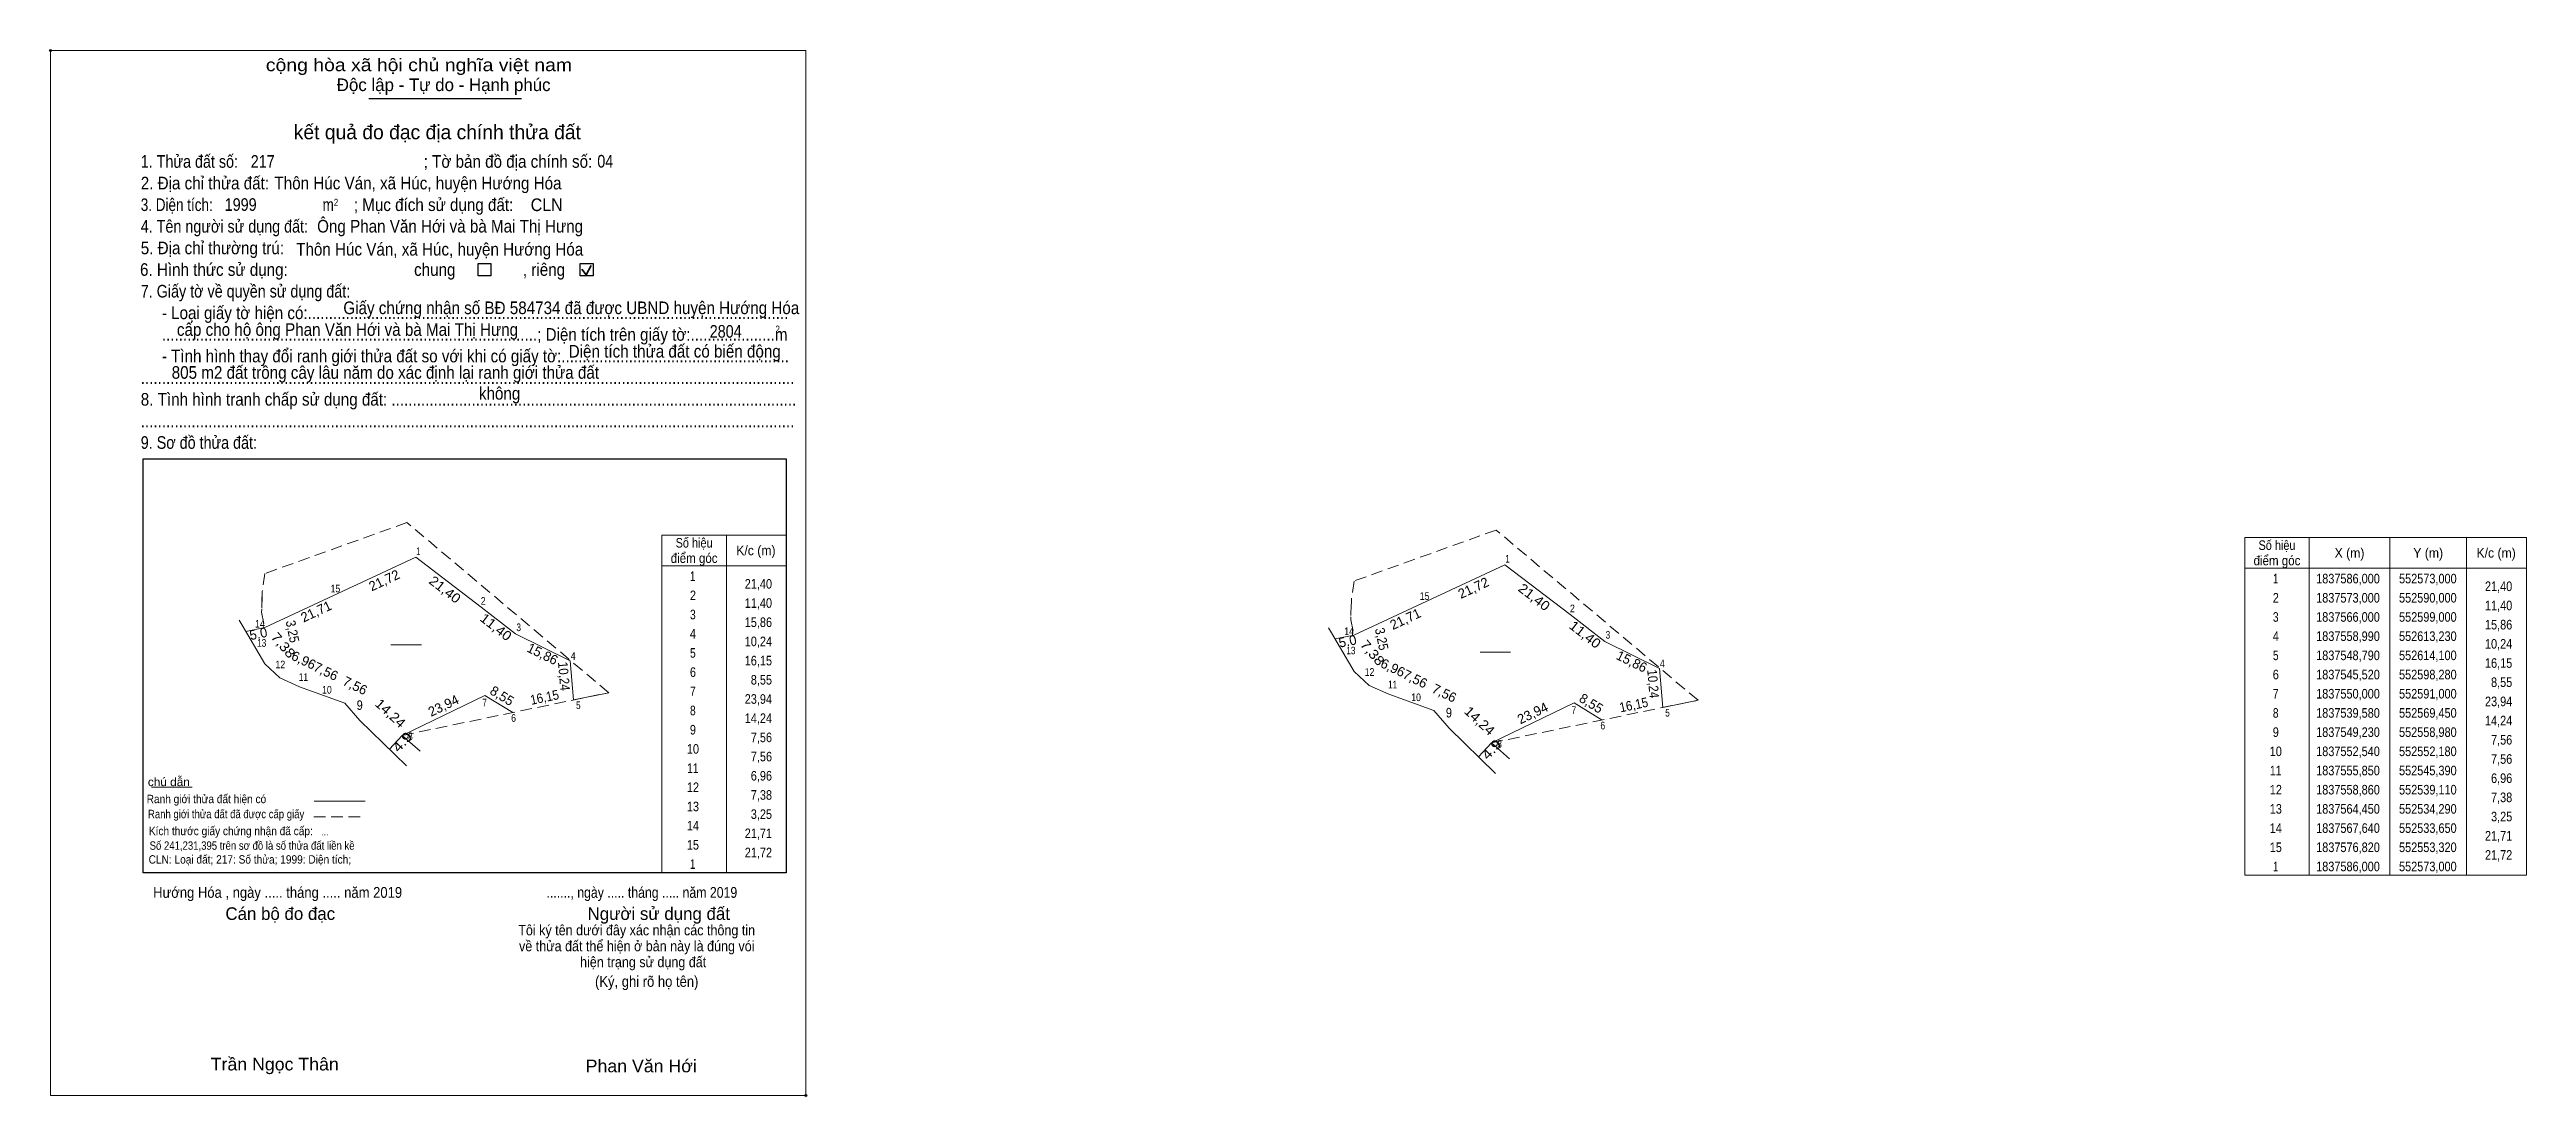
# Model space of a CAD drawing. Header units: centimetres. Extents: x 548039 to 552839, y 1837447 to 1838140.
# Drawn here: x 552194 to 552839, y 1837447 to 1837720 of the extents above.
import ezdxf
from ezdxf.enums import TextEntityAlignment as Align

# ---------------------------------------------------------------- set-up
doc = ezdxf.new("R2010")
doc.units = ezdxf.units.CM
doc.header["$PDMODE"] = 32
doc.header["$PDSIZE"] = 0.5
doc.linetypes.add('MEDIUM_DASHED', pattern=[4.5, 3, -1.5])
for name, color, linetype, lineweight in [('10', 7, 'MEDIUM_DASHED', 13), ('17', 7, 'Continuous', 13), ('2', 7, 'Continuous', 25), ('23', 7, 'Continuous', 13), ('31', 7, 'MEDIUM_DASHED', 13), ('6', 7, 'Continuous', 13), ('63', 7, 'Continuous', 13)]:
    doc.layers.add(name, color=color, linetype=linetype, lineweight=lineweight)

msp = doc.modelspace()

# ---------------------------------------------------------------- linework, layer by layer
at = {"layer": '10'}
for points in [[(552285.65, 1837541.54), (552339.49, 1837552.64), (552286.88, 1837596.99)], [(552569.45, 1837539.58), (552623.29, 1837550.68), (552570.68, 1837595.03)]]:
    msp.add_lwpolyline(points, dxfattribs=at)
at = {"layer": '17'}
msp.add_line((552220.37, 1837528), (552230.93, 1837528), dxfattribs=at)
at = {"layer": '2'}
for p, q in [((552276.93, 1837707.47), (552316.73, 1837707.47)), ((552218.16, 1837613.59), (552385.74, 1837613.59)), ((552385.74, 1837613.59), (552385.74, 1837505.72))]:
    msp.add_line(p, q, dxfattribs=at)
at = {"layer": '2', "lineweight": 35}
for p, q in [((552332.45, 1837662.98), (552333.57, 1837661.52)), ((552333.57, 1837661.52), (552334.93, 1837663.96))]:
    msp.add_line(p, q, dxfattribs=at)
at = {"layer": '2', "lineweight": 13}
msp.add_lwpolyline([(552194.02, 1837719.96), (552390.86, 1837719.96), (552390.86, 1837447.7), (552194.02, 1837447.7)], close=True, dxfattribs=at)
at = {"layer": '2'}
for points in [[(552305.41, 1837664.43), (552308.79, 1837664.43), (552308.79, 1837661.28), (552305.41, 1837661.28)], [(552332.01, 1837664.43), (552335.39, 1837664.43), (552335.39, 1837661.28), (552332.01, 1837661.28)]]:
    msp.add_lwpolyline(points, close=True, dxfattribs=at)
msp.add_lwpolyline([(552385.74, 1837505.72), (552218.16, 1837505.72), (552218.16, 1837613.59)], dxfattribs=at)
for p in [(552194.02, 1837719.96), (552390.86, 1837447.7)]:
    msp.add_point(p, dxfattribs=at)
at = {"layer": '23'}
for p, q in [((552286.76, 1837533.59), (552274.62, 1837545.39)), ((552285.65, 1837541.54), (552290.34, 1837537.4)), ((552570.56, 1837531.63), (552558.42, 1837543.43)), ((552569.45, 1837539.58), (552574.14, 1837535.44))]:
    msp.add_line(p, q, dxfattribs=at)
at = {"layer": '23', "linetype": 'MEDIUM_DASHED'}
for points in [[(552249.88, 1837583.7), (552249.18, 1837578.99), (552249.11, 1837576.42)], [(552533.68, 1837581.74), (552532.98, 1837577.03), (552532.91, 1837574.46)], [(552249.06, 1837574.41), (552249.04, 1837573.62), (552249.85, 1837569.6)], [(552532.86, 1837572.45), (552532.84, 1837571.66), (552533.65, 1837567.64)]]:
    msp.add_lwpolyline(points, dxfattribs=at)
at = {"layer": '23'}
for points in [[(552274.62, 1837545.39), (552270.7, 1837549.94), (552258.9, 1837554.21), (552253.78, 1837556.49), (552249.9, 1837560.16), (552243.99, 1837570.21), (552243.19, 1837571.54)], [(552558.42, 1837543.43), (552554.5, 1837547.98), (552542.7, 1837552.25), (552537.58, 1837554.53), (552533.7, 1837558.2), (552527.79, 1837568.25), (552526.99, 1837569.58)]]:
    msp.add_lwpolyline(points, dxfattribs=at)
at = {"layer": '31'}
for p, q in [((552286.88, 1837596.99), (552249.88, 1837583.7)), ((552570.68, 1837595.03), (552533.68, 1837581.74))]:
    msp.add_line(p, q, dxfattribs=at)
at = {"layer": '6', "linetype": 'MEDIUM_DASHED'}
for p, q in [((552249.14, 1837577.7), (552249.05, 1837574.02)), ((552532.94, 1837575.74), (552532.85, 1837572.06)), ((552262.67, 1837520.32), (552276.08, 1837520.32))]:
    msp.add_line(p, q, dxfattribs=at)
at = {"layer": '6'}
for p, q in [((552244.93, 1837568.61), (552249.85, 1837569.6)), ((552282.72, 1837565.14), (552290.66, 1837565.14)), ((552528.73, 1837566.65), (552533.65, 1837567.64)), ((552566.52, 1837563.18), (552574.46, 1837563.18)), ((552330.3, 1837550.75), (552339.49, 1837552.64)), ((552614.1, 1837548.79), (552623.29, 1837550.68)), ((552282.31, 1837537.92), (552285.65, 1837541.54)), ((552566.11, 1837535.96), (552569.45, 1837539.58)), ((552262.69, 1837524.42), (552276.01, 1837524.42))]:
    msp.add_line(p, q, dxfattribs=at)
for points in [[(552249.85, 1837569.6), (552289.2, 1837587.96), (552306.2, 1837574.96), (552315.2, 1837567.96), (552329.43, 1837560.95), (552330.3, 1837550.75)], [(552533.65, 1837567.64), (552573, 1837586), (552590, 1837573), (552599, 1837566), (552613.23, 1837558.99), (552614.1, 1837548.79)], [(552314.48, 1837547.48), (552307.2, 1837551.96), (552285.65, 1837541.54)], [(552598.28, 1837545.52), (552591, 1837550), (552569.45, 1837539.58)]]:
    msp.add_lwpolyline(points, dxfattribs=at)
at = {"layer": '63'}
for p, q in [((552370.14, 1837593.72), (552370.14, 1837505.72)), ((552370.14, 1837593.72), (552370.14, 1837505.72)), ((552385.74, 1837593.72), (552385.74, 1837505.72)), ((552782.55, 1837593.08), (552782.55, 1837505.08)), ((552803.55, 1837593.08), (552803.55, 1837505.08)), ((552823.55, 1837593.08), (552823.55, 1837505.08)), ((552765.75, 1837585.08), (552839.15, 1837585.08))]:
    msp.add_line(p, q, dxfattribs=at)
for points in [[(552353.34, 1837505.72), (552353.34, 1837593.72), (552370.14, 1837593.72), (552385.74, 1837593.72)], [(552353.34, 1837585.72), (552370.14, 1837585.72), (552385.74, 1837585.72)], [(552385.74, 1837505.72), (552370.14, 1837505.72), (552353.34, 1837505.72)]]:
    msp.add_lwpolyline(points, dxfattribs=at)
msp.add_lwpolyline([(552765.75, 1837593.08), (552839.15, 1837593.08), (552839.15, 1837505.08), (552765.75, 1837505.08)], close=True, dxfattribs=at)

# ---------------------------------------------------------------- texts
at = {"layer": '2'}
for s, height, width, p in [('cộng hòa xã hội chủ nghĩa việt nam', 3.286, 1.15, (552250.13, 1837714.57)), ('2. Địa chỉ thửa đất:', 3.286, 0.9, (552217.54, 1837683.78)), ('1. Thửa đất số:', 3.286, 0.85, (552217.54, 1837689.41)), ('217', 3.29, 0.85, (552246.2, 1837689.41)), ('Thôn Húc Ván, xã Húc, huyện Hướng Hóa', 3.29, 0.9, (552252.37, 1837683.78)), ('; Tờ bản đồ địa chính số:', 3.286, 0.9, (552291.26, 1837689.41)), ('04', 3.29, 0.85, (552336.49, 1837689.46)), ('3. Diện tích:', 3.286, 0.8, (552217.54, 1837678.14)), ('1999', 3.29, 0.85, (552239.41, 1837678.18)), ('2', 1.877, 0.8, (552267.86, 1837679.46)), ('; Mục đích sử dụng đất:', 3.286, 0.9, (552273.05, 1837678.14)), ('CLN', 3.29, 0.95, (552319.13, 1837678.12)), ('4. Tên người sử dụng đất:', 3.286, 0.85, (552217.54, 1837672.52)), ('Ông Phan Văn Hới và bà Mai Thị Hưng', 3.29, 0.9, (552263.49, 1837672.54)), ('m', 3.286, 0.8, (552264.91, 1837678.14)), ('5. Địa chỉ thường trú:', 3.286, 0.9, (552217.54, 1837666.88)), ('Thôn Húc Ván, xã Húc, huyện Hướng Hóa', 3.29, 0.9, (552258.03, 1837666.53)), ('6. Hình thức sử dụng:', 3.286, 0.9, (552217.35, 1837661.25)), ('chung                , riêng', 3.286, 0.9, (552288.76, 1837661.25)), ('7. Giấy tờ về quyền sử dụng đất:', 3.286, 0.85, (552217.54, 1837655.61)), ('     - Loại giấy tờ hiện có:..................................................................................................................', 3.286, 0.9, (552217.54, 1837649.98)), ('cấp cho hộ ông Phan Văn Hới và bà Mai Thị Hưng', 3.29, 0.9, (552226.96, 1837645.62)), ('Giấy chứng nhận số BĐ 584734 đã được UBND huyện Hướng Hóa ', 3.29, 0.9, (552270.32, 1837651.28)), ('     - Tình hình thay đổi ranh giới thửa đất so với khi có giấy tờ:......................................................', 3.286, 0.9, (552217.54, 1837638.72)), ('     .........................................................................................; Diện tích trên giấy tờ:....................m', 3.286, 0.9, (552217.54, 1837644.35)), ('Diện tích thửa đất có biến động ', 3.29, 0.9, (552329.04, 1837639.96)), ('2804', 3.29, 0.85, (552365.79, 1837645.14)), ('2', 1.877, 0.8, (552382.95, 1837646.42)), ('805 m2 đất trồng cây lâu năm do xác định lại ranh giới thửa đất', 3.29, 0.9, (552225.6, 1837634.44)), ('8. Tình hình tranh chấp sử dụng đất: ................................................................................................', 3.286, 0.9, (552217.54, 1837627.44)), ('...........................................................................................................................................................', 3.286, 0.9, (552217.54, 1837633.09)), ('không', 3.286, 0.9, (552305.65, 1837629)), ('9. Sơ đồ thửa đất:', 3.286, 0.85, (552217.54, 1837616.19)), ('...........................................................................................................................................................', 3.286, 0.9, (552217.54, 1837621.82)), ('Hướng Hóa , ngày ..... tháng ..... năm 2019', 2.82, 0.9, (552220.76, 1837499.21)), ('......., ngày ..... tháng ..... năm 2019', 2.82, 0.85, (552323.25, 1837499.21)), ('(Ký, ghi rõ họ tên)', 2.816, 0.9, (552335.9, 1837476.02)), ('Trần Ngọc Thân', 3.29, 1.05, (552235.76, 1837454.24)), ('Phan Văn Hới', 3.29, 1.05, (552333.46, 1837453.76))]:
    msp.add_text(s, height=height, dxfattribs=dict(at, width=width)).set_placement(p)
for s, p in [('Độc lập - Tự do - Hạnh phúc', (552268.61, 1837709.39)), ('Cán bộ đo đạc', (552239.6, 1837493.45)), ('Người sử dụng đất', (552333.96, 1837493.45))]:
    msp.add_text(s, height=3.286, dxfattribs=at).set_placement(p)
for s, height, p in [('kết quả đo đạc địa chính thửa đất', 3.755, (552294.82, 1837696.83)), ('.', 0.939, (552390.833, 1837447.2))]:
    msp.add_text(s, height=height, dxfattribs=at).set_placement(p, align=Align.CENTER)
for s, height, width, p in [('...', 1.82, 0.95, (552265.5, 1837515.47)), ('Tôi ký tên dưới đây xác nhận các thông tin', 2.714, 0.9, (552346.75, 1837489.44)), ('về thửa đất thể hiện ở bản này là đúng vói', 2.714, 0.9, (552346.775, 1837485.29)), ('hiện trạng sử dụng đất', 2.714, 0.9, (552348.44, 1837481.14))]:
    msp.add_text(s, height=height, dxfattribs=dict(at, width=width)).set_placement(p, align=Align.CENTER)
at = {"layer": '6'}
for s, height, width, p in [('Ranh giới thửa đất hiện có ', 2.187, 0.9, (552219.08, 1837523.87)), ('chú dẫn', 2.187, 1.05, (552219.39, 1837528.31)), ('Ranh giới thửa đất đã được cấp giấy', 2.187, 0.85, (552219.42, 1837519.95)), ('Kích thước giấy chứng nhận đã cấp:', 2.187, 0.9, (552219.66, 1837515.53)), ('Số 241,231,395 trên sơ đồ là số thửa đất liền kề', 2.19, 0.85, (552219.85, 1837511.73)), ('CLN: Loại đất; 217: Số thửa; 1999: Diện tích;', 2.19, 0.9, (552219.59, 1837508.12))]:
    msp.add_text(s, height=height, dxfattribs=dict(at, width=width)).set_placement(p)
at = {"layer": '63'}
for s, height, width, p in [(' 1', 2, 0.75, (552290.4, 1837588.49)), (' 1', 2, 0.75, (552574.2, 1837586.53)), (' 15', 2, 0.85, (552269.52, 1837578.78)), (' 2', 2, 0.85, (552307.4, 1837575.56)), ('21,40', 2.5, 0.85, (552382.02, 1837579.76)), (' 15', 2, 0.85, (552553.32, 1837576.82)), ('21,40', 2.5, 0.85, (552835.45, 1837579.13)), (' 14', 2, 0.85, (552249.85, 1837569.6)), ('11,40', 2.5, 0.85, (552382.02, 1837574.76)), ('15,86', 2.5, 0.85, (552382.02, 1837569.76)), (' 2', 2, 0.85, (552591.2, 1837573.6)), ('11,40', 2.5, 0.85, (552835.45, 1837574.13)), ('15,86', 2.5, 0.85, (552835.45, 1837569.13)), (' 13', 2, 0.8, (552250.24, 1837564.61)), (' 3', 2, 0.8, (552316.61, 1837568.69)), ('10,24', 2.5, 0.85, (552382.02, 1837564.76)), (' 14', 2, 0.85, (552533.65, 1837567.64)), (' 13', 2, 0.8, (552534.04, 1837562.65)), (' 3', 2, 0.8, (552600.41, 1837566.73)), ('10,24', 2.5, 0.85, (552835.45, 1837564.13)), (' 12', 2, 0.85, (552255.17, 1837559)), (' 4', 2, 0.85, (552330.84, 1837561.21)), ('16,15', 2.5, 0.85, (552382.02, 1837559.76)), (' 12', 2, 0.85, (552538.97, 1837557.04)), (' 4', 2, 0.85, (552614.64, 1837559.25)), ('16,15', 2.5, 0.85, (552835.45, 1837559.13)), (' 11', 2, 0.8, (552261.11, 1837555.72)), (' 10', 2, 0.85, (552267.3, 1837552.41)), ('23,94', 2.5, 0.85, (552382.02, 1837549.76)), ('8,55', 2.5, 0.85, (552382.02, 1837554.76)), (' 11', 2, 0.8, (552544.91, 1837553.76)), (' 10', 2, 0.85, (552551.1, 1837550.45)), ('8,55', 2.5, 0.85, (552835.45, 1837554.13)), (' 9', 2.5, 0.85, (552275.38, 1837548.16)), (' 7', 2, 0.8, (552307.73, 1837549.06)), (' 6', 2, 0.85, (552315.31, 1837545.06)), (' 5', 2, 0.8, (552332.14, 1837548.39)), ('14,24', 2.5, 0.85, (552382.02, 1837544.76)), (' 9', 2.5, 0.85, (552559.18, 1837546.2)), (' 7', 2, 0.8, (552591.53, 1837547.1)), (' 5', 2, 0.8, (552615.94, 1837546.43)), ('23,94', 2.5, 0.85, (552835.45, 1837549.13)), ('14,24', 2.5, 0.85, (552835.45, 1837544.13)), (' 8', 2, 0.8, (552288.39, 1837540.29)), ('7,56', 2.5, 0.85, (552382.02, 1837539.76)), (' 8', 2, 0.8, (552572.19, 1837538.33)), (' 6', 2, 0.85, (552599.11, 1837543.1)), ('7,56', 2.5, 0.85, (552835.45, 1837539.13)), ('7,56', 2.5, 0.85, (552382.02, 1837534.76)), ('7,56', 2.5, 0.85, (552835.45, 1837534.13)), ('6,96', 2.5, 0.85, (552382.02, 1837529.76)), ('7,38', 2.5, 0.85, (552382.02, 1837524.76)), ('6,96', 2.5, 0.85, (552835.45, 1837529.13)), ('7,38', 2.5, 0.85, (552835.45, 1837524.13)), ('3,25', 2.5, 0.85, (552382.02, 1837519.76)), ('3,25', 2.5, 0.85, (552835.45, 1837519.13)), ('21,71', 2.5, 0.85, (552382.02, 1837514.76)), ('21,71', 2.5, 0.85, (552835.45, 1837514.13)), ('21,72', 2.5, 0.85, (552382.02, 1837509.76)), ('21,72', 2.5, 0.85, (552835.45, 1837509.13))]:
    msp.add_text(s, height=height, dxfattribs=dict(at, width=width)).set_placement(p, align=Align.RIGHT)
for s, width, p in [('Số hiệu', 0.85, (552361.72, 1837590.46)), ('K/c (m)', 0.95, (552377.82, 1837588.46)), ('Số hiệu', 0.85, (552774.15, 1837589.83)), ('điểm góc', 0.9, (552361.72, 1837586.46)), (' 1', 0.75, (552361.015, 1837581.76)), ('điểm góc', 0.9, (552774.15, 1837585.83)), ('X (m)', 0.95, (552793.05, 1837587.83)), ('Y (m)', 0.95, (552813.545, 1837587.83)), ('K/c (m)', 0.95, (552831.25, 1837587.83)), (' 2', 0.85, (552361.02, 1837576.76)), (' 2', 0.85, (552773.45, 1837576.13)), (' 1', 0.75, (552773.445, 1837581.13)), ('1837586,000', 0.85, (552792.65, 1837581.13)), ('1837573,000', 0.85, (552792.65, 1837576.13)), ('552573,000', 0.85, (552813.455, 1837581.13)), ('552590,000', 0.85, (552813.455, 1837576.13)), (' 3', 0.8, (552361.02, 1837571.76)), (' 3', 0.8, (552773.45, 1837571.13)), ('1837566,000', 0.85, (552792.65, 1837571.13)), ('552599,000', 0.85, (552813.455, 1837571.13)), (' 4', 0.85, (552361.015, 1837566.76)), (' 4', 0.85, (552773.445, 1837566.13)), ('1837558,990', 0.85, (552792.65, 1837566.13)), ('552613,230', 0.85, (552813.455, 1837566.13)), (' 5', 0.8, (552361.02, 1837561.76)), (' 6', 0.85, (552361.02, 1837556.76)), (' 5', 0.8, (552773.45, 1837561.13)), (' 6', 0.85, (552773.45, 1837556.13)), ('1837548,790', 0.85, (552792.65, 1837561.13)), ('1837545,520', 0.85, (552792.65, 1837556.13)), ('552614,100', 0.85, (552813.455, 1837561.13)), ('552598,280', 0.85, (552813.455, 1837556.13)), (' 7', 0.8, (552361.02, 1837551.76)), (' 7', 0.8, (552773.45, 1837551.13)), ('1837550,000', 0.85, (552792.65, 1837551.13)), ('552591,000', 0.85, (552813.455, 1837551.13)), (' 8', 0.8, (552361.02, 1837546.76)), (' 8', 0.8, (552773.45, 1837546.13)), ('1837539,580', 0.85, (552792.65, 1837546.13)), ('552569,450', 0.85, (552813.455, 1837546.13)), (' 10', 0.85, (552361.015, 1837536.76)), (' 9', 0.85, (552361.015, 1837541.76)), (' 9', 0.85, (552773.445, 1837541.13)), ('1837549,230', 0.85, (552792.65, 1837541.13)), ('552558,980', 0.85, (552813.455, 1837541.13)), (' 11', 0.8, (552361.015, 1837531.76)), (' 10', 0.85, (552773.445, 1837536.13)), (' 11', 0.8, (552773.445, 1837531.13)), ('1837552,540', 0.85, (552792.65, 1837536.13)), ('1837555,850', 0.85, (552792.65, 1837531.13)), ('552552,180', 0.85, (552813.455, 1837536.13)), ('552545,390', 0.85, (552813.455, 1837531.13)), (' 12', 0.85, (552361.02, 1837526.76)), (' 12', 0.85, (552773.45, 1837526.13)), ('1837558,860', 0.85, (552792.65, 1837526.13)), ('552539,110', 0.85, (552813.455, 1837526.13)), (' 13', 0.85, (552361.02, 1837521.76)), (' 13', 0.85, (552773.45, 1837521.13)), ('1837564,450', 0.85, (552792.65, 1837521.13)), ('552534,290', 0.85, (552813.455, 1837521.13)), (' 14', 0.85, (552361.015, 1837516.76)), (' 15', 0.85, (552361.02, 1837511.76)), (' 14', 0.85, (552773.445, 1837516.13)), (' 15', 0.85, (552773.45, 1837511.13)), ('1837567,640', 0.85, (552792.65, 1837516.13)), ('1837576,820', 0.85, (552792.65, 1837511.13)), ('552533,650', 0.85, (552813.455, 1837516.13)), ('552553,320', 0.85, (552813.455, 1837511.13)), (' 1', 0.75, (552361.015, 1837506.76)), (' 1', 0.75, (552773.445, 1837506.13)), ('1837586,000', 0.85, (552792.65, 1837506.13)), ('552573,000', 0.85, (552813.455, 1837506.13))]:
    msp.add_text(s, height=2.5, dxfattribs=dict(at, width=width)).set_placement(p, align=Align.CENTER)
for s, rotation, p in [('21,72', 25.007, (552281.502, 1837580.788)), ('21,72', 25.007, (552565.302, 1837578.828)), ('21,71', 25.018, (552263.761, 1837572.683)), ('21,71', 25.018, (552547.561, 1837570.723)), ('5.0', 11.377, (552248.428, 1837566.792)), ('15,86', 333.774, (552321.668, 1837561.624)), ('5.0', 11.377, (552532.233, 1837564.833)), ('6,96', 334.392, (552259.455, 1837559.986)), ('7,56', 334.012, (552265.252, 1837557.092)), ('6,96', 334.392, (552543.255, 1837558.026)), ('7,56', 334.012, (552549.052, 1837555.132)), ('15,86', 333.774, (552605.463, 1837559.667)), ('7,56', 334.045, (552272.843, 1837553.374)), ('23,94', 25.805, (552296.956, 1837548.155)), ('8,55', 328.392, (552311.015, 1837550.785)), ('7,56', 334.045, (552556.643, 1837551.414)), ('8,55', 328.392, (552594.815, 1837548.825)), ('23,94', 25.805, (552580.756, 1837546.195))]:
    msp.add_text(s, height=2.5, rotation=rotation, dxfattribs=at).set_placement(p, align=Align.CENTER)
for s, rotation, width, p in [('21,40', 322.595, 1.1, (552296.041, 1837578.526)), ('21,40', 322.595, 1.1, (552579.846, 1837576.562)), ('3,25', 281.344, 0.9, (552255.864, 1837568.361)), ('11,40', 322.125, 1.1, (552309.313, 1837568.775)), ('7,38', 310.77, 1.15, (552253.722, 1837564.206)), ('7,38', 310.77, 1.15, (552537.522, 1837562.246)), ('3,25', 281.344, 0.9, (552539.665, 1837566.396)), ('11,40', 322.125, 1.1, (552593.113, 1837566.815)), ('10,24', 274.875, 0.9, (552326.567, 1837556.821)), ('10,24', 274.875, 0.9, (552610.368, 1837554.856)), ('16,15', 11.679, 0.9, (552323.002, 1837550.238)), ('14,24', 317.334, 1.1, (552281.733, 1837546.382)), ('14,24', 317.334, 1.1, (552565.538, 1837544.418)), ('16,15', 11.679, 0.9, (552606.802, 1837548.278)), ('4.9', 47.304, 1.2, (552286.6, 1837538.967)), ('4.9', 47.304, 1.2, (552570.404, 1837537.012))]:
    msp.add_text(s, height=2.5, rotation=rotation, dxfattribs=dict(at, width=width)).set_placement(p, align=Align.CENTER)

doc.saveas('drawing.dxf')
